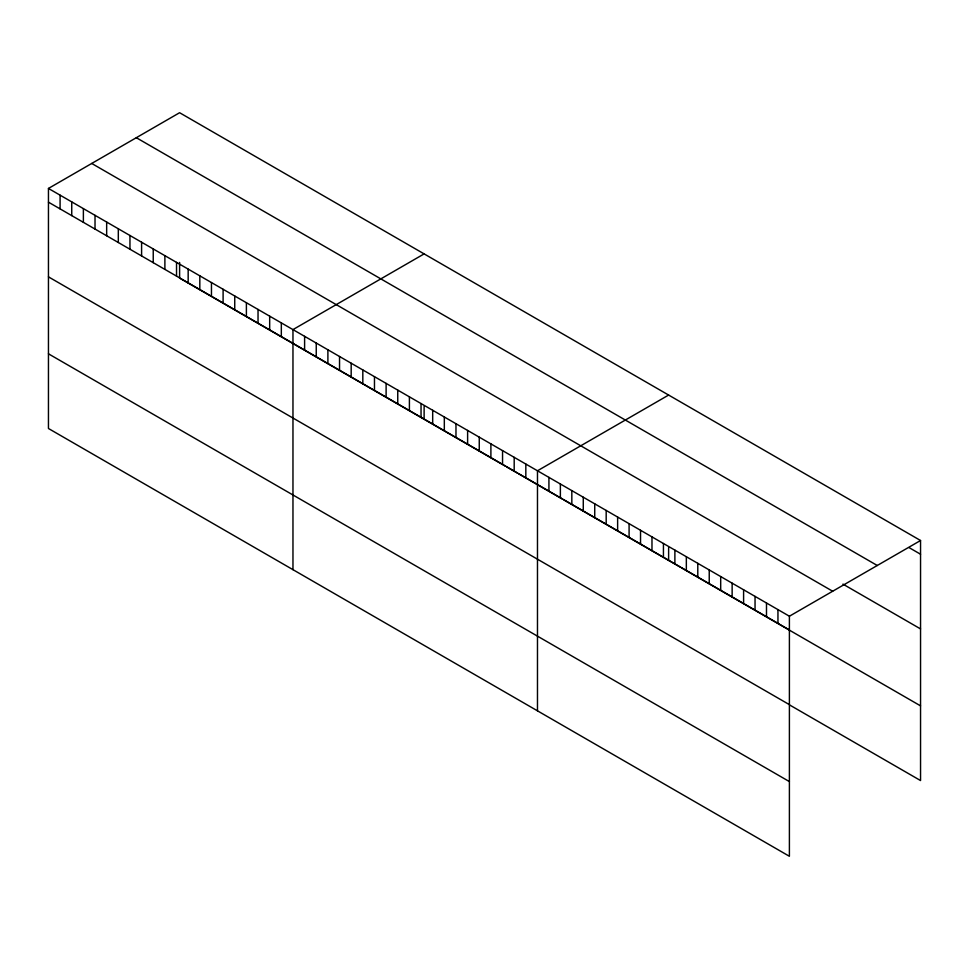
<?xml version="1.0" encoding="UTF-8"?>
<svg xmlns="http://www.w3.org/2000/svg" width="969" height="969" viewBox="0 0 969 969"><rect width="100%" height="100%" fill="white"/><g stroke="black" fill="none" stroke-linecap="round" stroke-linejoin="round"><path stroke-width="1.45" d="M48.45 188.446L789.396 616.223L789.396 856.281L48.45 428.492L48.45 188.446L179.604 112.719L920.55 540.508L920.55 780.554L789.505 704.899M424.119 253.89L292.965 329.605L292.965 569.663M668.622 395.061L537.48 470.777L537.48 710.834M789.396 616.223L920.55 540.508M909.104 547.618L920.55 554.232M136.326 137.707L877.272 565.496M842.933 584.113L920.55 628.917M91.728 163.458L832.674 591.235M48.45 202.17L789.396 629.959M505.624 466.319L179.604 278.091L179.604 262.417M506.908 467.058L517.264 473.042M518.56 473.78L562.541 499.18M563.837 499.931L680.081 567.035M681.352 567.773L920.55 705.868M48.45 276.855L789.396 704.645M48.45 353.806L789.396 781.595M777.95 609.61L777.95 623.346M766.491 602.997L766.491 616.732M755.045 596.395L755.045 610.119M743.598 589.782L743.598 603.505M732.14 583.168L732.14 596.904M720.694 576.555L720.694 590.291M709.235 569.942L709.235 583.677M697.789 563.328L697.789 577.064M686.343 556.727L686.343 570.45M674.884 550.113L674.884 563.849M668.622 547.606L668.622 560.421M663.438 543.5L663.438 557.236M651.98 536.887L651.98 550.622M640.533 530.273L640.533 544.009M629.087 523.672L629.087 537.395M617.628 517.058L617.628 530.782M606.182 510.445L606.182 524.181M594.736 503.832L594.736 517.567M583.277 497.218L583.277 510.954M571.831 490.617L571.831 504.34M560.373 484.003L560.373 497.727M548.926 477.39L548.926 491.126M525.828 464.054L525.828 477.79M514.188 457.332L514.188 471.067M502.548 450.609L502.548 464.345M490.895 443.887L490.895 457.622M479.255 437.164L479.255 450.9M467.615 430.442L467.615 444.177M455.975 423.719L455.975 437.455M444.323 416.997L444.323 430.733M432.683 410.275L432.683 424.01M424.119 406.435L424.119 419.262M421.043 403.552L421.043 417.288M409.402 396.83L409.402 410.565M397.75 390.107L397.75 403.843M386.11 383.385L386.11 397.12M374.47 376.662L374.47 390.398M362.818 369.94L362.818 383.676M351.178 363.218L351.178 376.953M339.538 356.495L339.538 370.231M327.897 349.773L327.897 363.508M316.245 343.05L316.245 356.786M304.605 336.328L304.605 350.063M281.325 322.883L281.325 336.618M269.673 316.16L269.673 329.896M258.033 309.438L258.033 323.174M246.392 302.716L246.392 316.451M234.74 295.993L234.74 309.729M223.1 289.271L223.1 303.006M211.46 282.548L211.46 296.284M199.82 275.826L199.82 289.561M188.168 269.103L188.168 282.839M176.528 262.381L176.528 276.117M164.887 255.659L164.887 269.394M153.235 248.936L153.235 262.672M141.595 242.214L141.595 255.949M129.955 235.491L129.955 249.227M118.315 228.781L118.315 242.504M106.663 222.058L106.663 235.782M95.023 215.336L95.023 229.059M83.382 208.614L83.382 222.337M71.742 201.891L71.742 215.615M60.09 195.169L60.09 208.892"/></g></svg>
